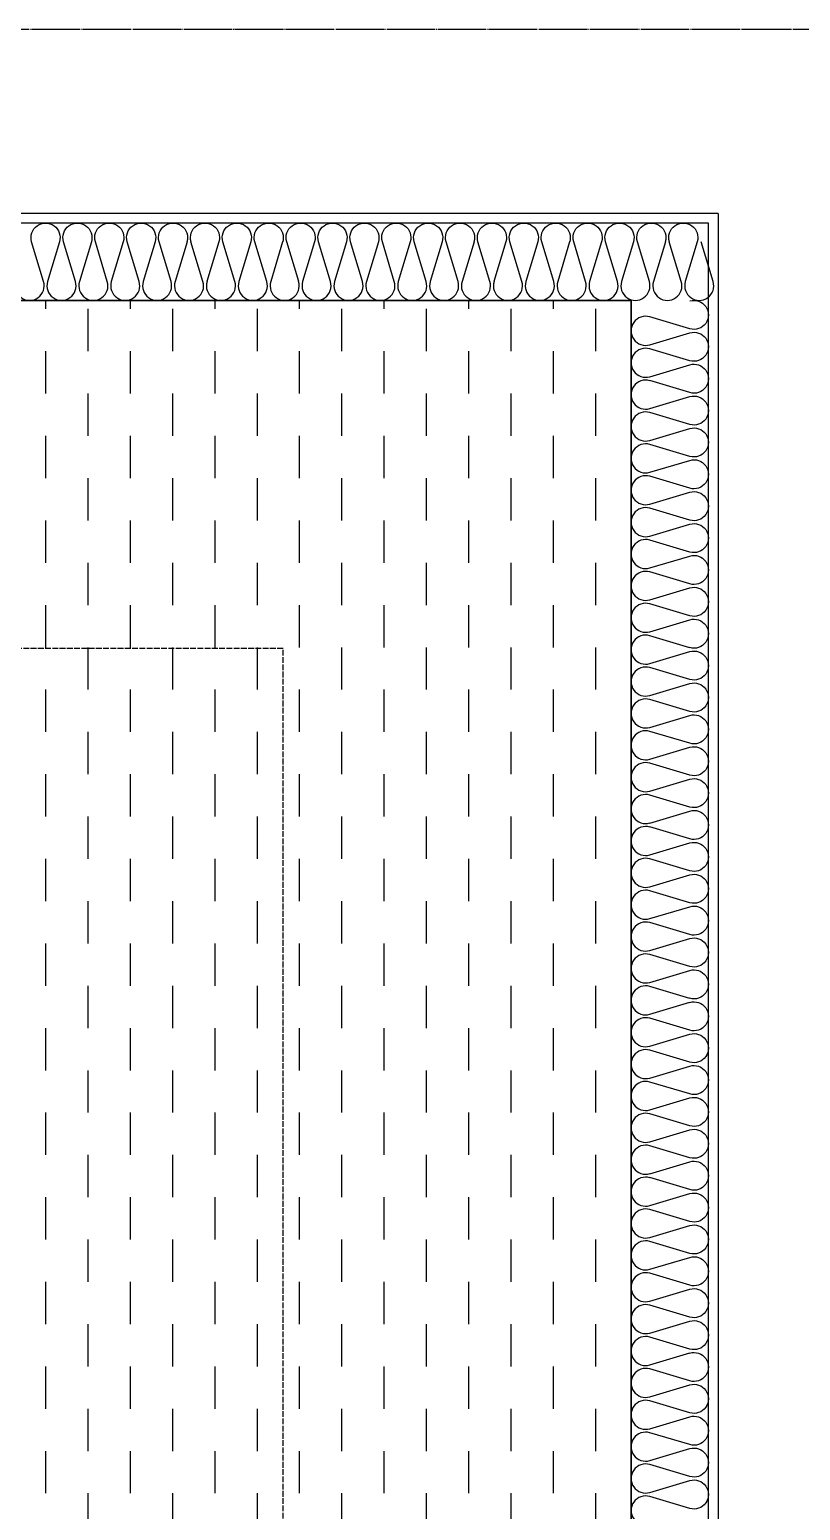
# Model space of a CAD drawing. Header units: millimetres. Extents: x 18456 to 179493, y -203649 to 469211.
# Drawn here: x 109028 to 109825, y 127737 to 129269 of the extents above; entities that cross this region are included whole.
import ezdxf

# ---------------------------------------------------------------- set-up
doc = ezdxf.new("R2010")
doc.units = ezdxf.units.MM
doc.linetypes.add('X-평면도(기본형)$0$CEN', pattern=[52.5, 50, -1, 0.5, -1])
doc.linetypes.add('X-평면도(기본형)$0$HID2', pattern=[7.5, 6, -1.5])
for name, color, linetype, true_color in [('X-평면도(기본형)$0$CEN', 1, 'X-평면도(기본형)$0$CEN', 0xff0000), ('X-평면도(기본형)$0$INS', 9, 'Continuous', 0x808080), ('X-평면도(기본형)$0$INSUL', 9, 'Continuous', 0x808080), ('X-평면도(기본형)$0$UIS', 7, 'X-평면도(기본형)$0$HID2', 0x000000), ('X-평면도(기본형)$0$W1', 2, 'Continuous', 0xffff00), ('X-평면도(기본형)$0$설비OPEN', 9, 'Continuous', 0x808080)]:
    doc.layers.add(name, color=color, linetype=linetype, true_color=true_color)

# ---------------------------------------------------------------- blocks, each defined once
blk = doc.blocks.new('U50 (X-평면도(기본형)$0$ins-l)')
at = {"layer": 'X-평면도(기본형)$0$INSUL', "color": 8, "true_color": 0x808080}
for p, q in [((36.9, 24.2), (21.4, 75.8)), ((57.5, 75.8), (42, 24.2)), ((78.1, 24.2), (62.6, 75.8)), ((98.7, 75.8), (83.2, 24.2)), ((119.3, 24.2), (103.8, 75.8)), ((139.9, 75.8), (124.5, 24.2)), ((160.5, 24.2), (145.1, 75.8)), ((181.1, 75.8), (165.7, 24.2)), ((201.7, 24.2), (186.3, 75.8)), ((222.3, 75.8), (206.9, 24.2)), ((243, 24.2), (227.5, 75.8)), ((263.6, 75.8), (248.1, 24.2)), ((284.2, 24.2), (268.7, 75.8)), ((304.8, 75.8), (289.3, 24.2)), ((325.4, 24.2), (309.9, 75.8)), ((346, 75.8), (330.6, 24.2)), ((366.6, 24.2), (351.2, 75.8)), ((387.2, 75.8), (371.8, 24.2)), ((407.8, 24.2), (392.4, 75.8)), ((428.4, 75.8), (413, 24.2)), ((449.1, 24.2), (433.6, 75.8)), ((469.7, 75.8), (454.2, 24.2)), ((490.3, 24.2), (474.8, 75.8)), ((510.9, 75.8), (495.4, 24.2)), ((531.5, 24.2), (516, 75.8)), ((552.1, 75.8), (536.6, 24.2)), ((572.7, 24.2), (557.3, 75.8)), ((593.3, 75.8), (577.9, 24.2)), ((613.9, 24.2), (598.5, 75.8)), ((634.5, 75.8), (619.1, 24.2)), ((655.2, 24.2), (639.7, 75.8)), ((675.8, 75.8), (660.3, 24.2)), ((696.4, 24.2), (680.9, 75.8)), ((717, 75.8), (701.5, 24.2)), ((737.6, 24.2), (722.1, 75.8)), ((758.2, 75.8), (742.7, 24.2)), ((778.8, 24.2), (763.4, 75.8)), ((799.4, 75.8), (784, 24.2)), ((820, 24.2), (804.6, 75.8)), ((840.6, 75.8), (825.2, 24.2)), ((861.3, 24.2), (845.8, 75.8)), ((881.9, 75.8), (866.4, 24.2)), ((902.5, 24.2), (887, 75.8)), ((923.1, 75.8), (907.6, 24.2)), ((943.7, 24.2), (928.2, 75.8)), ((964.3, 75.8), (948.8, 24.2)), ((984.9, 24.2), (969.5, 75.8)), ((1005.5, 75.8), (990.1, 24.2)), ((1026.1, 24.2), (1010.7, 75.8)), ((1046.7, 75.8), (1031.3, 24.2)), ((1067.4, 24.2), (1051.9, 75.8)), ((1088, 75.8), (1072.5, 24.2)), ((1108.6, 24.2), (1093.1, 75.8)), ((1129.2, 75.8), (1113.7, 24.2)), ((1149.8, 24.2), (1134.3, 75.8)), ((1170.4, 75.8), (1154.9, 24.2)), ((1191, 24.2), (1175.6, 75.8)), ((1211.6, 75.8), (1196.2, 24.2)), ((1232.2, 24.2), (1216.8, 75.8)), ((1252.8, 75.8), (1237.4, 24.2)), ((1273.5, 24.2), (1258, 75.8)), ((1294.1, 75.8), (1278.6, 24.2)), ((1314.7, 24.2), (1299.2, 75.8)), ((1335.3, 75.8), (1319.8, 24.2)), ((1355.9, 24.2), (1340.4, 75.8)), ((1376.5, 75.8), (1361, 24.2)), ((1397.1, 24.2), (1381.7, 75.8)), ((1417.7, 75.8), (1402.3, 24.2)), ((1438.3, 24.2), (1422.9, 75.8)), ((1458.9, 75.8), (1443.5, 24.2)), ((1479.5, 24.2), (1464.1, 75.8)), ((1500.2, 75.8), (1484.7, 24.2)), ((1520.8, 24.2), (1505.3, 75.8)), ((1541.4, 75.8), (1525.9, 24.2)), ((1562, 24.2), (1546.5, 75.8))]:
    blk.add_line(p, q, dxfattribs=at)
at = {"layer": 'X-평면도(기본형)$0$INSUL', "color": 8, "true_color": 0x808080, "extrusion": (0, 0, -1)}
for centre in [(-39.4, 81.2), (-80.7, 81.2), (-121.9, 81.2), (-163.1, 81.2), (-204.3, 81.2), (-245.5, 81.2), (-286.8, 81.2), (-328, 81.2), (-369.2, 81.2), (-410.4, 81.2), (-451.6, 81.2), (-492.9, 81.2), (-534.1, 81.2), (-575.3, 81.2), (-616.5, 81.2), (-657.7, 81.2), (-699, 81.2), (-740.2, 81.2), (-781.4, 81.2), (-822.6, 81.2), (-863.8, 81.2), (-905.1, 81.2), (-946.3, 81.2), (-987.5, 81.2), (-1028.7, 81.2), (-1069.9, 81.2), (-1111.1, 81.2), (-1152.4, 81.2), (-1193.6, 81.2), (-1234.8, 81.2), (-1276, 81.2), (-1317.2, 81.2), (-1358.5, 81.2), (-1399.7, 81.2), (-1440.9, 81.2), (-1482.1, 81.2), (-1523.3, 81.2), (-1564.6, 81.2)]:
    blk.add_arc(centre, 18.8, 343.3008, 196.6992, dxfattribs=at)
at = {"layer": 'X-평면도(기본형)$0$INSUL', "color": 8, "true_color": 0x808080}
for centre in [(18.8, 18.8), (60, 18.8), (101.3, 18.8), (142.5, 18.8), (183.7, 18.8), (224.9, 18.8), (266.1, 18.8), (307.4, 18.8), (348.6, 18.8), (389.8, 18.8), (431, 18.8), (472.2, 18.8), (513.5, 18.8), (554.7, 18.8), (595.9, 18.8), (637.1, 18.8), (678.3, 18.8), (719.6, 18.8), (760.8, 18.8), (802, 18.8), (843.2, 18.8), (884.4, 18.8), (925.7, 18.8), (966.9, 18.8), (1008.1, 18.8), (1049.3, 18.8), (1090.5, 18.8), (1131.8, 18.8), (1173, 18.8), (1214.2, 18.8), (1255.4, 18.8), (1296.6, 18.8), (1337.9, 18.8), (1379.1, 18.8), (1420.3, 18.8), (1461.5, 18.8), (1502.7, 18.8), (1544, 18.8)]:
    blk.add_arc(centre, 18.8, 163.3008, 16.6992, dxfattribs=at)
blk = doc.blocks.new('U49 (X-평면도(기본형)$0$ins-l)')
at = {"layer": 'X-평면도(기본형)$0$INSUL', "color": 8, "true_color": 0x808080}
for p, q in [((4509.2, 75.8), (4493.7, 24.2)), ((4529.8, 24.2), (4514.3, 75.8)), ((4550.4, 75.8), (4535, 24.2)), ((4571, 24.2), (4555.6, 75.8)), ((4591.6, 75.8), (4576.2, 24.2)), ((4612.2, 24.2), (4596.8, 75.8)), ((4632.9, 75.8), (4617.4, 24.2)), ((4653.5, 24.2), (4638, 75.8)), ((4674.1, 75.8), (4658.6, 24.2)), ((4694.7, 24.2), (4679.2, 75.8)), ((4715.3, 75.8), (4699.8, 24.2)), ((4735.9, 24.2), (4720.4, 75.8)), ((4756.5, 75.8), (4741.1, 24.2)), ((4777.1, 24.2), (4761.7, 75.8)), ((4797.7, 75.8), (4782.3, 24.2)), ((4818.3, 24.2), (4802.9, 75.8)), ((4839, 75.8), (4823.5, 24.2)), ((4859.6, 24.2), (4844.1, 75.8)), ((4880.2, 75.8), (4864.7, 24.2)), ((4900.8, 24.2), (4885.3, 75.8)), ((4921.4, 75.8), (4905.9, 24.2)), ((4942, 24.2), (4926.5, 75.8)), ((4962.6, 75.8), (4947.2, 24.2)), ((4983.2, 24.2), (4967.8, 75.8)), ((5003.8, 75.8), (4988.4, 24.2)), ((5024.4, 24.2), (5009, 75.8)), ((5045, 75.8), (5029.6, 24.2)), ((5065.7, 24.2), (5050.2, 75.8)), ((5086.3, 75.8), (5070.8, 24.2)), ((5106.9, 24.2), (5091.4, 75.8)), ((5127.5, 75.8), (5112, 24.2)), ((5148.1, 24.2), (5132.6, 75.8)), ((5168.7, 75.8), (5153.3, 24.2)), ((5189.3, 24.2), (5173.9, 75.8)), ((5209.9, 75.8), (5194.5, 24.2)), ((5230.5, 24.2), (5215.1, 75.8)), ((5251.1, 75.8), (5235.7, 24.2)), ((5271.8, 24.2), (5256.3, 75.8)), ((5292.4, 75.8), (5276.9, 24.2)), ((5313, 24.2), (5297.5, 75.8)), ((5333.6, 75.8), (5318.1, 24.2)), ((5354.2, 24.2), (5338.7, 75.8)), ((5374.8, 75.8), (5359.3, 24.2))]:
    blk.add_line(p, q, dxfattribs=at)
at = {"layer": 'X-평면도(기본형)$0$INSUL', "color": 8, "true_color": 0x808080, "extrusion": (0, 0, -1)}
for centre in [(-4491.2, 81.2), (-4532.4, 81.2), (-4573.6, 81.2), (-4614.8, 81.2), (-4656, 81.2), (-4697.3, 81.2), (-4738.5, 81.2), (-4779.7, 81.2), (-4820.9, 81.2), (-4862.1, 81.2), (-4903.4, 81.2), (-4944.6, 81.2), (-4985.8, 81.2), (-5027, 81.2), (-5068.2, 81.2), (-5109.5, 81.2), (-5150.7, 81.2), (-5191.9, 81.2), (-5233.1, 81.2), (-5274.3, 81.2), (-5315.6, 81.2), (-5356.8, 81.2)]:
    blk.add_arc(centre, 18.8, 343.3008, 196.6992, dxfattribs=at)
at = {"layer": 'X-평면도(기본형)$0$INSUL', "color": 8, "true_color": 0x808080}
for centre in [(4511.8, 18.8), (4553, 18.8), (4594.2, 18.8), (4635.4, 18.8), (4676.6, 18.8), (4717.9, 18.8), (4759.1, 18.8), (4800.3, 18.8), (4841.5, 18.8), (4882.7, 18.8), (4924, 18.8), (4965.2, 18.8), (5006.4, 18.8), (5047.6, 18.8), (5088.8, 18.8), (5130.1, 18.8), (5171.3, 18.8), (5212.5, 18.8), (5253.7, 18.8), (5294.9, 18.8), (5336.2, 18.8)]:
    blk.add_arc(centre, 18.8, 163.3008, 16.6992, dxfattribs=at)

msp = doc.modelspace()

# ---------------------------------------------------------------- hatches: boundary and pattern name
at = {"layer": 'X-평면도(기본형)$0$설비OPEN'}
h = msp.add_hatch(dxfattribs=at)
h.set_pattern_fill('DASH', color=256, scale=350, angle=270, style=0, pattern_type=2)
h.set_pattern_definition([(270, (-259112.32, -339495.074), (43.75, -43.75), [43.75, -43.75])])
h.paths.add_polyline_path([(108019.6, 128478.9), (108019.6, 128988.9), (109649.6, 128988.9), (109649.6, 127108.9), (108919.6, 127108.9), (108919.6, 128478.9)], flags=0)

# ---------------------------------------------------------------- linework, layer by layer
at = {"layer": 'X-평면도(기본형)$0$CEN'}
msp.add_line((110339.6, 129268.9), (104309.6, 129268.9), dxfattribs=at)
at = {"layer": 'X-평면도(기본형)$0$INS'}
for p, q in [((109729.6, 129068.9), (105319.6, 129068.9)), ((109729.6, 125348.9), (109729.6, 129068.9)), ((109649.6, 128988.9), (105434.6, 128988.9)), ((109649.6, 125268.9), (109649.6, 128988.9))]:
    msp.add_line(p, q, dxfattribs=at)
at = {"layer": 'X-평면도(기본형)$0$UIS'}
msp.add_lwpolyline([(109629.6, 124908.9), (109289.6, 124908.9), (109289.6, 128628.9), (107929.6, 128628.9), (107929.6, 128888.9), (106399.6, 128888.9), (106399.6, 128978.9), (106149.6, 128978.9), (106149.6, 128628.9), (105759.6, 128628.9), (105759.6, 127533.9), (102534.6, 127533.9), (102534.6, 124018.9)], dxfattribs=at)
at = {"layer": 'X-평면도(기본형)$0$W1'}
for q in [(105309.6, 129078.9), (109739.6, 125358.9)]:
    msp.add_line((109739.6, 129078.9), q, dxfattribs=at)
at = {"layer": 'X-평면도(기본형)$0$설비OPEN'}
msp.add_lwpolyline([(108019.6, 128478.9), (108019.6, 128988.9), (109649.6, 128988.9), (109649.6, 127108.9), (108919.6, 127108.9), (108919.6, 128478.9)], close=True, dxfattribs=at)

# ---------------------------------------------------------------- block references
at = {"layer": 'X-평면도(기본형)$0$INSUL', "xscale": -0.7999999999999996, "yscale": 0.7999999999999996, "zscale": 0.7999999999999996}
for name, p, rotation in [('U49 (X-평면도(기본형)$0$ins-l)', (105434.6, 129068.9), 180), ('U50 (X-평면도(기본형)$0$ins-l)', (109729.6, 128988.9), 90)]:
    msp.add_blockref(name, p, dxfattribs=dict(at, rotation=rotation))

doc.saveas('drawing.dxf')
